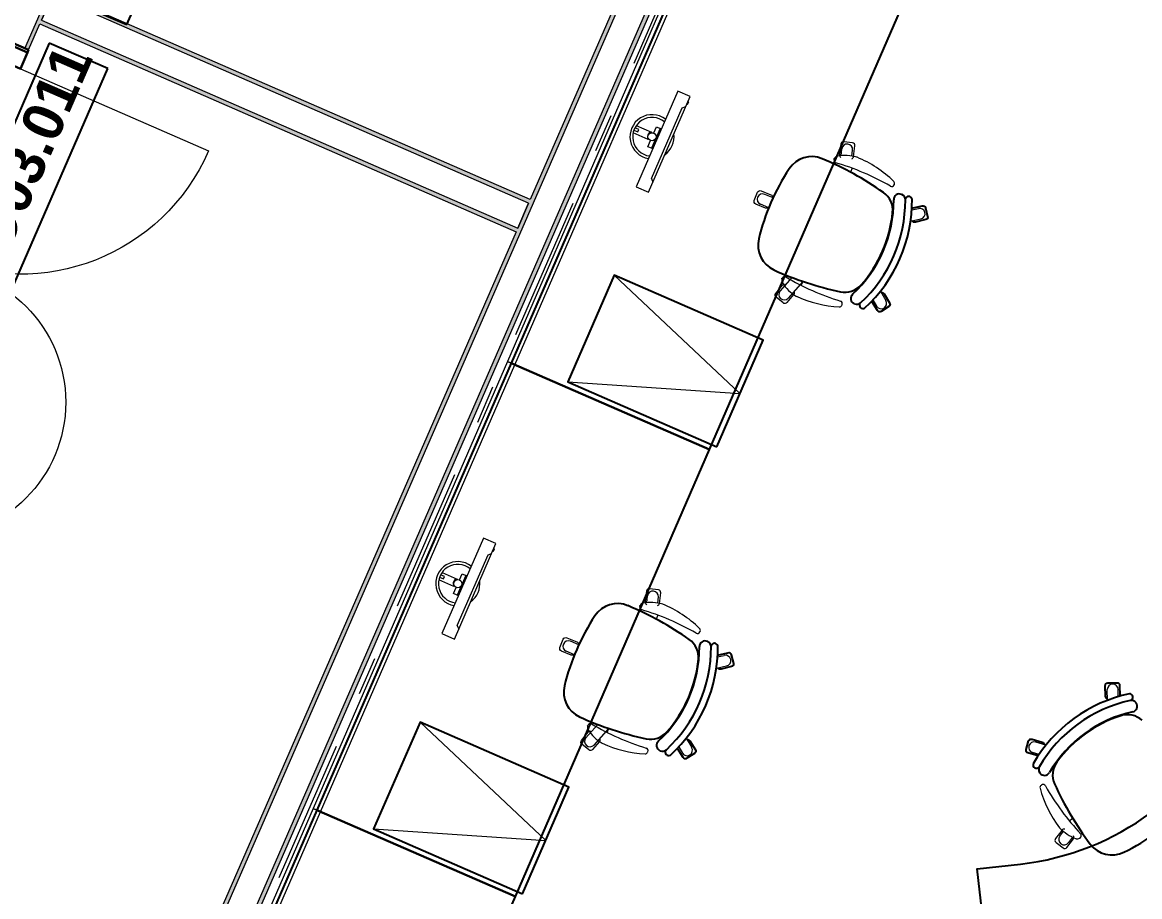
# Model space of a CAD drawing. Header units: millimetres. Extents: x -50172 to 90294, y -80883 to 25069.
# Drawn here: x 19400 to 23530, y -6765 to -3536 of the extents above; entities that cross this region are included whole.
import ezdxf
from ezdxf.enums import TextEntityAlignment as Align

# ---------------------------------------------------------------- set-up
doc = ezdxf.new("R2010")
doc.units = ezdxf.units.MM
doc.header["$MEASUREMENT"] = 0
doc.linetypes.add('Double Dashed', pattern=[1093.611073, 529.166651, -211.666656, 141.111112, -211.666656])
for name, color, linetype in [('A-15-MG_Structural_Grid', 7, 'Continuous'), ('A-25-M_Wall_Int', 7, 'Continuous'), ('ArchiCAD Door Markers', 7, 'Continuous'), ('ArchiCAD Doors', 7, 'Continuous'), ('New_A-15-MG_Structural_Grid_Phase_2', 7, 'Continuous')]:
    doc.layers.add(name, color=color, linetype=linetype)
for name, color, linetype, lineweight, true_color in [('A-15-MG_Structural_Grid_Pen_No__163', 7, 'Continuous', 0, 0x750077), ('A-25-M_Wall_Int_Pen_No__107', 7, 'Continuous', 15, 0xa6a6a6), ('A-35-M_FFE_Loose_SIEMENS P2_Pen_No__251', 7, 'Continuous', 13, 0xe8e8e8), ('ArchiCAD Doors_Pen_No__43', 7, 'Continuous', 30, 0x444444), ('ArchiCAD Doors_Pen_No__63', 7, 'Continuous', 20, 0x606060), ('New_A-15-MG_Structural_Grid_Phase_2_Pen_No__222', 7, 'Continuous', 13, 0x65af33)]:
    doc.layers.add(name, color=color, linetype=linetype, lineweight=lineweight, true_color=true_color)
for name, color, linetype, lineweight in [('A-25-M_Wall_Int_Pen_No__1', 7, 'Continuous', 13), ('A-35-M_FFE_Loose_SIEMENS P2_Pen_No__5', 7, 'Continuous', 25), ('A-35-M_FFE_Loose_SIEMENS P2_Pen_No__9', 7, 'Continuous', 13), ('ArchiCAD Door Markers_Pen_No__1', 7, 'Continuous', 13), ('ArchiCAD Door Markers_Pen_No__5', 7, 'Continuous', 25), ('ArchiCAD Doors_Pen_No__1', 7, 'Continuous', 13)]:
    doc.layers.add(name, color=color, linetype=linetype, lineweight=lineweight)
doc.styles.add('GENERATED_STYLE_1', font='')
doc.styles.add('GENERATED_STYLE_4', font='')
doc.styles.get('GENERATED_STYLE_1').set_extended_font_data('Arial', bold=True)
doc.styles.get('GENERATED_STYLE_4').set_extended_font_data('Swis721 BT')

# ---------------------------------------------------------------- blocks, each defined once
blk = doc.blocks.new('Wall_15_1', base_point=(19536.2, -8182.8))
at = {"layer": 'A-25-M_Wall_Int_Pen_No__107', "linetype": 'Continuous'}
for points in [[(23044.8, -136.6), (19536.2, -8182.8), (19550, -8188.8), (23058.5, -142.6)], [(19655.4, -8234.8), (23163.9, -188.6), (23150.2, -182.6), (19641.6, -8228.8)]]:
    blk.add_hatch(color=256, dxfattribs=at).paths.add_polyline_path(points)
at = {"layer": 'A-25-M_Wall_Int_Pen_No__1', "linetype": 'Continuous'}
for p, q in [((23058.5, -142.6), (19550, -8188.8)), ((19641.6, -8228.8), (23150.2, -182.6))]:
    blk.add_line(p, q, dxfattribs=at)
at = {"layer": 'A-25-M_Wall_Int_Pen_No__1', "linetype": 'Continuous', "flags": 128}
for points in [[(19655.4, -8234.8), (23163.9, -188.6)], [(22304.1, -1835.2), (21277.3, -4190)], [(21271.3, -4203.8), (21231.3, -4295.5)], [(21225.3, -4309.2), (19536.2, -8182.8)]]:
    blk.add_lwpolyline(points, dxfattribs=at)
blk = doc.blocks.new('Wall_33_1', base_point=(19393.6, -3368.7))
at = {"layer": 'A-25-M_Wall_Int_Pen_No__107', "linetype": 'Continuous'}
for points in [[(21277.3, -4190), (19517.3, -3422.6), (19511.3, -3436.4), (21271.3, -4203.8)], [(19465.3, -3541.8), (21225.3, -4309.2), (21231.3, -4295.5), (19471.3, -3528)]]:
    blk.add_hatch(color=256, dxfattribs=at).paths.add_polyline_path(points)
at = {"layer": 'A-25-M_Wall_Int_Pen_No__1', "linetype": 'Continuous'}
for p, q in [((21271.3, -4203.8), (19511.3, -3436.4)), ((19471.3, -3528), (21231.3, -4295.5))]:
    blk.add_line(p, q, dxfattribs=at)
at = {"layer": 'A-25-M_Wall_Int_Pen_No__1', "linetype": 'Continuous', "flags": 128}
for points in [[(21277.3, -4190), (19517.3, -3422.6)], [(19511.3, -3436.4), (19471.3, -3528)], [(19465.3, -3541.8), (21225.3, -4309.2)], [(21231.3, -4295.5), (21271.3, -4203.8)]]:
    blk.add_lwpolyline(points, dxfattribs=at)
blk = doc.blocks.new('Door 19_3')
at = {"layer": 'ArchiCAD Doors_Pen_No__1', "linetype": 'Continuous'}
for p, q in [((-455.3, -15), (-455.3, 0)), ((455.3, -15), (455.3, 0)), ((-455.3, -120), (-455.3, -15)), ((455.3, -120), (455.3, -15)), ((-455.3, -135), (-455.3, -120)), ((455.3, -135), (455.3, -120))]:
    blk.add_line(p, q, dxfattribs=at)
at = {"layer": 'ArchiCAD Doors_Pen_No__43', "linetype": 'Continuous'}
for p, q in [((-445.3, 0), (-455.3, 0)), ((-455.3, 0), (-455.3, -135)), ((-379.3, 0), (-445.3, 0)), ((-445.3, 0), (-445.3, -135)), ((-379.3, -135), (-379.3, 0)), ((445.3, 0), (379.3, 0)), ((379.3, 0), (379.3, -135)), ((445.3, 0), (455.3, 0)), ((445.3, -135), (445.3, 0)), ((455.3, 0), (455.3, -135)), ((-445.3, -135), (-455.3, -135)), ((-445.3, -135), (-379.3, -135)), ((379.3, -135), (445.3, -135)), ((445.3, -135), (455.3, -135))]:
    blk.add_line(p, q, dxfattribs=at)
at = {"layer": 'ArchiCAD Doors_Pen_No__63', "linetype": 'Continuous'}
blk.add_line((379.3, 0), (379.3, 758.5), dxfattribs=at)
blk.add_arc((379.3, 0), 758.5, 90, 180, dxfattribs=at)
blk = doc.blocks.new('Door Stamp 17_11')
at = {"layer": 'ArchiCAD Door Markers_Pen_No__5', "linetype": 'Continuous'}
for p, q in [((509, -195), (-509, -195)), ((-509, -195), (-509, -430.7)), ((509, -430.7), (509, -195)), ((-509, -430.7), (509, -430.7)), ((-509, -430.7), (509, -430.7))]:
    blk.add_line(p, q, dxfattribs=at)
at = {"layer": 'ArchiCAD Door Markers_Pen_No__1', "style": 'GENERATED_STYLE_1'}
blk.add_attdef('AC_WIDO_ID', text='', height=150, dxfattribs=at).set_placement((-451.8, -381.8), align=Align.BOTTOM_LEFT)
blk = doc.blocks.new('Door 19_4')
at = {"layer": 'ArchiCAD Doors_Pen_No__1', "linetype": 'Continuous'}
for p, q in [((-483, 0), (-483, -15)), ((483, 0), (483, -15)), ((-483, -15), (-483, -120)), ((483, -15), (483, -120)), ((-483, -120), (-483, -135)), ((483, -120), (483, -135))]:
    blk.add_line(p, q, dxfattribs=at)
at = {"layer": 'ArchiCAD Doors_Pen_No__43', "linetype": 'Continuous'}
for p, q in [((-473, 0), (-483, 0)), ((-483, 0), (-483, -135)), ((-407, 0), (-473, 0)), ((-473, 0), (-473, -135)), ((-407, -135), (-407, 0)), ((473, 0), (407, 0)), ((407, 0), (407, -135)), ((473, 0), (483, 0)), ((473, -135), (473, 0)), ((483, 0), (483, -135)), ((-473, -135), (-483, -135)), ((-473, -135), (-407, -135)), ((407, -135), (473, -135)), ((473, -135), (483, -135))]:
    blk.add_line(p, q, dxfattribs=at)
at = {"layer": 'ArchiCAD Doors_Pen_No__63', "linetype": 'Continuous'}
blk.add_line((407, 0), (407, 814), dxfattribs=at)
blk.add_arc((407, 0), 814, 90, 180, dxfattribs=at)
blk = doc.blocks.new('Door Stamp 17_12')
at = {"layer": 'ArchiCAD Door Markers_Pen_No__5', "linetype": 'Continuous'}
for p, q in [((514.6, -195), (-514.6, -195)), ((-514.6, -195), (-514.6, -430.7)), ((514.6, -430.7), (514.6, -195)), ((-514.6, -430.7), (514.6, -430.7)), ((-514.6, -430.7), (514.6, -430.7))]:
    blk.add_line(p, q, dxfattribs=at)
at = {"layer": 'ArchiCAD Door Markers_Pen_No__1', "style": 'GENERATED_STYLE_1'}
blk.add_attdef('AC_WIDO_ID', text='', height=150, dxfattribs=at).set_placement((-457.5, -381.8), align=Align.BOTTOM_LEFT)
blk = doc.blocks.new('Door 19_5')
at = {"layer": 'ArchiCAD Doors_Pen_No__1', "linetype": 'Continuous'}
for p, q in [((-323, 0), (-323, -15)), ((323, 0), (323, -15)), ((-323, -15), (-323, -120)), ((323, -15), (323, -120)), ((-323, -120), (-323, -135)), ((323, -120), (323, -135))]:
    blk.add_line(p, q, dxfattribs=at)
at = {"layer": 'ArchiCAD Doors_Pen_No__43', "linetype": 'Continuous'}
for p, q in [((-313, 0), (-323, 0)), ((-323, 0), (-323, -135)), ((-247, 0), (-313, 0)), ((-313, 0), (-313, -135)), ((-247, -135), (-247, 0)), ((313, 0), (247, 0)), ((247, 0), (247, -135)), ((313, 0), (323, 0)), ((313, -135), (313, 0)), ((323, 0), (323, -135)), ((-313, -135), (-323, -135)), ((-313, -135), (-247, -135)), ((247, -135), (313, -135)), ((313, -135), (323, -135))]:
    blk.add_line(p, q, dxfattribs=at)
at = {"layer": 'ArchiCAD Doors_Pen_No__63', "linetype": 'Continuous'}
blk.add_line((247, 0), (247, 494), dxfattribs=at)
blk.add_arc((247, 0), 494, 90, 180, dxfattribs=at)
blk = doc.blocks.new('Door Stamp 17_13')
at = {"layer": 'ArchiCAD Door Markers_Pen_No__5', "linetype": 'Continuous'}
for p, q in [((514.6, 366.1), (-514.6, 366.1)), ((-514.6, 366.1), (-514.6, 130.4)), ((514.6, 130.4), (514.6, 366.1)), ((-514.6, 130.4), (514.6, 130.4)), ((-514.6, 130.4), (514.6, 130.4))]:
    blk.add_line(p, q, dxfattribs=at)
at = {"layer": 'ArchiCAD Door Markers_Pen_No__1', "style": 'GENERATED_STYLE_1'}
blk.add_attdef('AC_WIDO_ID', text='', height=150, dxfattribs=at).set_placement((-457.5, 179.2), align=Align.BOTTOM_LEFT)
blk = doc.blocks.new('Wall_70_1', base_point=(18830.8, -4659.3))
at = {"layer": 'A-25-M_Wall_Int_Pen_No__107', "linetype": 'Continuous'}
for points in [[(21000, 315.4), (21013.7, 309.4), (21220.8, 784.2), (21207, 790.2)], [(21213, 803.9), (21207, 790.2), (21220.8, 784.2), (21221, 784.7)], [(21221.3, 783.9), (21221, 784.7), (21220.8, 784.2)], [(21110, 267.4), (21123.7, 261.4), (21284.8, 630.8), (21271, 636.8)], [(21271, 636.8), (21284.8, 630.8), (21276.8, 650)], [(19790.9, -2457.5), (19804.6, -2463.5), (20755.5, -282.8), (20741.8, -276.8)], [(19900.9, -2505.5), (19914.6, -2511.5), (20865.5, -330.8), (20851.8, -324.8)], [(19404.8, -3343), (19299.6, -3584.1), (19313.4, -3590.1), (19418.5, -3349)], [(19409.6, -3632), (19423.4, -3638), (19528.5, -3396.9), (19514.8, -3391)], [(18935.7, -4418.7), (18830.8, -4659.3), (18844.5, -4665.3), (18949.4, -4424.7)], [(18894.8, -4812.7), (18908.6, -4818.7), (19059.4, -4472.7), (19045.7, -4466.7)], [(18844.5, -4665.3), (18830.8, -4659.3), (18838.8, -4678.5)], [(18894.3, -4812.4), (18894.6, -4813.2), (18894.8, -4812.7)], [(18894.8, -4812.7), (18894.6, -4813.2), (18902.6, -4832.4), (18908.6, -4818.7)]]:
    blk.add_hatch(color=256, dxfattribs=at).paths.add_polyline_path(points)
at = {"layer": 'A-25-M_Wall_Int_Pen_No__1', "linetype": 'Continuous'}
for p, q in [((21220.8, 784.2), (21180.8, 692.5)), ((21221.3, 783.9), (21220.8, 784.2)), ((21180.8, 692.5), (21013.7, 309.4)), ((21110, 267.4), (21276.8, 650)), ((21000, 315.4), (21013.7, 309.4)), ((21013.7, 309.4), (21110, 267.4)), ((21110, 267.4), (21123.7, 261.4)), ((20755.5, -282.8), (19804.6, -2463.5)), ((20741.8, -276.8), (20755.5, -282.8)), ((20755.5, -282.8), (20851.8, -324.8)), ((19900.9, -2505.5), (20851.8, -324.8)), ((20851.8, -324.8), (20865.5, -330.8)), ((19790.9, -2457.5), (19804.6, -2463.5)), ((19804.6, -2463.5), (19900.9, -2505.5)), ((19900.9, -2505.5), (19914.6, -2511.5)), ((19404.8, -3343), (19418.5, -3349)), ((19418.5, -3349), (19313.4, -3590.1)), ((19418.5, -3349), (19514.8, -3391)), ((19409.6, -3632), (19514.8, -3391)), ((19514.8, -3391), (19528.5, -3396.9)), ((19299.6, -3584.1), (19313.4, -3590.1)), ((19313.4, -3590.1), (19409.6, -3632)), ((19409.6, -3632), (19423.4, -3638)), ((18949.4, -4424.7), (18838.8, -4678.5)), ((18935.7, -4418.7), (18949.4, -4424.7)), ((18949.4, -4424.7), (19045.7, -4466.7)), ((18934.8, -4721), (19045.7, -4466.7)), ((19045.7, -4466.7), (19059.4, -4472.7)), ((18894.8, -4812.7), (18934.8, -4721)), ((18894.8, -4812.7), (18894.3, -4812.4))]:
    blk.add_line(p, q, dxfattribs=at)
at = {"layer": 'A-25-M_Wall_Int_Pen_No__1', "linetype": 'Continuous', "flags": 128}
for points in [[(21207, 790.2), (21000, 315.4)], [(21213, 803.9), (21207, 790.2)], [(21175.7, 380.6), (21284.8, 630.8)], [(21129.7, 275.1), (21169.7, 366.8)], [(20741.8, -276.8), (19790.9, -2457.5)], [(20810, -458.2), (20865.5, -330.8)], [(20764, -563.6), (20804, -471.9)], [(20596.1, -948.6), (20758, -577.3)], [(20550.1, -1054), (20590.1, -962.3)], [(19914.6, -2511.5), (20544.2, -1067.7)], [(19404.8, -3343), (19299.6, -3584.1)], [(19517.3, -3422.6), (19528.5, -3396.9)], [(19471.3, -3528), (19511.3, -3436.4)], [(19423.4, -3638), (19465.3, -3541.8)], [(18935.7, -4418.7), (18830.8, -4659.3)], [(18908.6, -4818.7), (19059.4, -4472.7)], [(18902.6, -4832.4), (18908.6, -4818.7)]]:
    blk.add_lwpolyline(points, dxfattribs=at)
at = {"layer": 'ArchiCAD Door Markers'}
ref = blk.add_blockref('Door Stamp 17_13', (20870.9, 19.3), dxfattribs=dict(at, rotation=66.44039320499525))
ref.add_attrib('AC_WIDO_ID', 'XD03.009', dxfattribs={"layer": 'ArchiCAD Door Markers_Pen_No__1', "color": 7, "height": 150, "rotation": 66.4404, "style": 'GENERATED_STYLE_1'}).set_placement((20568.5, -299.1), align=Align.BOTTOM_LEFT)
ref = blk.add_blockref('Door Stamp 17_12', (19597.8, -2900.2), dxfattribs=dict(at, rotation=66.44039320499525))
ref.add_attrib('AC_WIDO_ID', 'XD03.010', dxfattribs={"layer": 'ArchiCAD Door Markers_Pen_No__1', "color": 7, "height": 150, "rotation": 66.4404, "style": 'GENERATED_STYLE_1'}).set_placement((19809.8, -3442.8), align=Align.BOTTOM_LEFT)
ref = blk.add_blockref('Door Stamp 17_11', (19117.7, -4001.4), dxfattribs=dict(at, rotation=66.44039320499525))
ref.add_attrib('AC_WIDO_ID', 'XD03.011', dxfattribs={"layer": 'ArchiCAD Door Markers_Pen_No__1', "color": 7, "height": 150, "rotation": 66.4404, "style": 'GENERATED_STYLE_1'}).set_placement((19331.9, -4538.8), align=Align.BOTTOM_LEFT)
at = {"layer": 'ArchiCAD Doors', "color": 251, "linetype": 'Continuous', "lineweight": 20, "true_color": 0x606060, "xscale": -1, "zscale": 1000}
for name, p, rotation in [('Door 19_5', (20870.9, 19.3), 66.44039320499525), ('Door 19_4', (19597.8, -2900.2), 66.44039320499525), ('Door 19_3', (19241.4, -4055.3), 246.4403932049952)]:
    blk.add_blockref(name, p, dxfattribs=dict(at, rotation=rotation))
blk = doc.blocks.new('Standard grid marker')
at = {"layer": 'A-15-MG_Structural_Grid_Pen_No__163', "linetype": 'Double Dashed'}
blk.add_line((1000, 0), (29726, 0), dxfattribs=at)
at = {"layer": 'A-15-MG_Structural_Grid_Pen_No__163', "style": 'GENERATED_STYLE_4'}
for tag, p in [('AC_MarkerText_1_0', (-500, 41.2)), ('AC_MarkerText_1_1', (31226, 41.2))]:
    blk.add_attdef(tag, text='', height=350, rotation=90, dxfattribs=at).set_placement(p, align=Align.MIDDLE_CENTER)
blk = doc.blocks.new('Standard grid marker_35')
at = {"layer": 'New_A-15-MG_Structural_Grid_Phase_2_Pen_No__222', "linetype": 'Continuous'}
blk.add_circle((56184.2, 1169.9), 500, dxfattribs=at)
at = {"layer": 'New_A-15-MG_Structural_Grid_Phase_2_Pen_No__222', "style": 'GENERATED_STYLE_4'}
for tag, p in [('AC_MarkerText_1_0', (-500, 1206.2)), ('AC_MarkerText_1_1', (56184.2, 1206.2))]:
    blk.add_attdef(tag, text='', height=350, rotation=270, dxfattribs=at).set_placement(p, align=Align.MIDDLE_CENTER)

msp = doc.modelspace()

# ---------------------------------------------------------------- linework, layer by layer
at = {"layer": 'A-35-M_FFE_Loose_SIEMENS P2_Pen_No__251', "linetype": 'Continuous'}
for p, q in [((21725.8, -4113), (21839.4, -3851.7)), ((21839.4, -3851.7), (21852.6, -3846.5)), ((21725.8, -4113), (21730.9, -4126.2)), ((21007.8, -5763.6), (21121.5, -5502.3)), ((21121.5, -5502.3), (21134.7, -5497.1)), ((21007.8, -5763.6), (21013, -5776.8))]:
    msp.add_line(p, q, dxfattribs=at)
at = {"layer": 'A-35-M_FFE_Loose_SIEMENS P2_Pen_No__251', "linetype": 'Continuous', "flags": 128}
for points in [[(21715, -4162.9), (21868.5, -3809.8), (21822.7, -3789.9), (21669.1, -4142.9)], [(21858.9, -3838.3), (21862.9, -3829.1), (21860.6, -3828.1), (21856.6, -3837.3)], [(21730, -4003.1), (21761.9, -3929.7), (21757.3, -3927.7), (21725.4, -4001.1)], [(20997.1, -5813.5), (21150.6, -5460.4), (21104.8, -5440.5), (20951.2, -5793.5)], [(21141, -5488.9), (21144.9, -5479.8), (21142.7, -5478.8), (21138.7, -5487.9)], [(21012, -5653.7), (21044, -5580.3), (21039.4, -5578.3), (21007.5, -5651.7)]]:
    msp.add_lwpolyline(points, close=True, dxfattribs=at)
for points in [[(21669.3, -3916.7), (21725.3, -3941.1, 0.565741), (21713.3, -3968.6), (21657.4, -3944.2)], [(20951.4, -5567.4), (21007.4, -5591.7, 0.565741), (20995.4, -5619.2), (20939.5, -5594.9)]]:
    msp.add_lwpolyline(points, format="xyb", dxfattribs=at)
for points in [[(21733.6, -3944.6), (21743.5, -3921.7), (21757.3, -3927.7), (21725.4, -4001.1), (21711.6, -3995.1), (21721.6, -3972.2)], [(21660.1, -3934.5), (21674.7, -3940.9), (21678.7, -3931.7), (21664.1, -3925.3)], [(21015.6, -5595.3), (21025.6, -5572.4), (21039.4, -5578.3), (21007.5, -5651.7), (20993.7, -5645.7), (21003.7, -5622.8)], [(20942.2, -5585.1), (20956.8, -5591.5), (20960.8, -5582.3), (20946.1, -5576)]]:
    msp.add_lwpolyline(points, dxfattribs=at)
at = {"layer": 'A-35-M_FFE_Loose_SIEMENS P2_Pen_No__251', "linetype": 'Continuous'}
for centre in [(21727.6, -3958.4), (21009.7, -5609)]:
    msp.add_circle(centre, 15, dxfattribs=at)
for centre, radius, start, end in [((21727.6, -3958.4), 81.6, 52.31, 260.6783), ((21727.6, -3958.4), 71.6, 50.2786, 262.7098), ((21727.6, -3958.4), 81.6, 305.5463, 7.442), ((21009.7, -5609), 81.6, 52.31, 260.6783), ((21009.7, -5609), 71.6, 50.2786, 262.7098), ((21009.7, -5609), 81.6, 305.5463, 7.442)]:
    msp.add_arc(centre, radius, start, end, dxfattribs=at)
at = {"layer": 'A-35-M_FFE_Loose_SIEMENS P2_Pen_No__5', "linetype": 'Continuous'}
for p, q in [((22401.1, -4039.1), (22400.3, -4041)), ((22651.1, -4172), (22650.1, -4171.5)), ((22208, -4483.2), (22208.8, -4481.2)), ((21683.2, -5689.7), (21682.3, -5691.7)), ((21933.2, -5822.6), (21932.2, -5822.2)), ((21490, -6133.8), (21490.9, -6131.8)), ((23160.3, -6307.3), (23160.9, -6308.2)), ((23308.3, -6548.6), (23310, -6547.4))]:
    msp.add_line(p, q, dxfattribs=at)
at = {"layer": 'A-35-M_FFE_Loose_SIEMENS P2_Pen_No__5', "linetype": 'Continuous', "flags": 128}
for points in [[(21940.4, -5113.8), (22658.3, -3463.2), (21924.7, -3144.1), (21206.8, -4794.7)], [(21966.7, -5103.4), (22138.2, -4709.1), (21588, -4469.8), (21416.5, -4864.1)], [(21222.5, -6764.4), (21940.4, -5113.8), (21206.8, -4794.7), (20488.9, -6445.4)], [(21248.8, -6754.1), (21420.3, -6359.8), (20870.1, -6120.4), (20698.6, -6514.8)], [(20504.6, -8415.1), (21222.5, -6764.4), (20488.9, -6445.4), (19770.9, -8096)]]:
    msp.add_lwpolyline(points, close=True, dxfattribs=at)
for points in [[(22356.4, -4039.6, 0.360038), (22234.4, -4076.8)], [(22687.9, -4222.6), (22726, -4213.2, -0.414214), (22738.1, -4220.5), (22746.1, -4252.5, -0.414214), (22738.8, -4264.6), (22700.7, -4274.1, -0.339096), (22689.5, -4269.3)], [(22574.4, -4534.2, -0.312027), (22584.9, -4538.7), (22605.7, -4572, -0.414214), (22602.5, -4585.8), (22574.5, -4603.3, -0.414214), (22560.7, -4600.1), (22539.9, -4566.8, -0.021405), (22539.5, -4566.1)], [(21638.5, -5690.2, 0.360038), (21516.5, -5727.5)], [(21970, -5873.3), (22008.1, -5863.8, -0.414214), (22020.2, -5871.1), (22028.1, -5903.2, -0.414214), (22020.9, -5915.3), (21982.7, -5924.8, -0.339096), (21971.6, -5919.9)], [(23410.2, -6034, -0.312027), (23403.5, -6024.8), (23402.5, -5985.6, -0.414214), (23412.2, -5975.3), (23445.2, -5974.5, -0.414214), (23455.5, -5984.2), (23456.5, -6023.5, -0.021405), (23456.5, -6024.3)], [(21856.5, -6184.8, -0.312027), (21867, -6189.4), (21887.8, -6222.7, -0.414214), (21884.6, -6236.5), (21856.5, -6253.9, -0.414214), (21842.8, -6250.8), (21822, -6217.4, -0.021405), (21821.6, -6216.7)], [(23154.3, -6244.9), (23116.7, -6233.8, -0.414214), (23110, -6221.3), (23119.4, -6189.7, -0.414214), (23131.8, -6182.9), (23169.5, -6194.1, -0.339096), (23176.6, -6203.9)], [(23347.1, -6570.9, 0.360038), (23471.1, -6600.7)]]:
    msp.add_lwpolyline(points, format="xyb", dxfattribs=at)
msp.add_lwpolyline([(23893, -6049.6), (23957.1, -5902.2), (24690.7, -6221.3), (24212.1, -7321.7), (23019.8, -7457.4), (22929.3, -6662.6), (23089, -6644.4, 0.267949)], format="xyb", close=True, dxfattribs=at)
at = {"layer": 'A-35-M_FFE_Loose_SIEMENS P2_Pen_No__5', "linetype": 'Continuous'}
for centre, radius, start, end in [((21898.4, -5138.6), 1190.7, 54.9005, 67.3762), ((22920.5, -4529), 821.7, 146.6108, 166.3776), ((22537, -4229.9), 80, 354.5612, 54.9005), ((22641.7, -4190.8), 21, 66.4942, 180.2369), ((22147.6, -4192.8), 473.2, 312.7478, 0.2405), ((22146.7, -4192.5), 517.1, 312.8415, 0.1468), ((22147.5, -4192.8), 541.3, 312.5111, 0.4772), ((22641.8, -4191.8), 21.9, 359.5228, 64.9002), ((22676.2, -4191.4), 12.9, 13.4743, 167.4595), ((22147.5, -4192.8), 471.3, 318.4271, 354.5612), ((22219.1, -4359), 100, 166.3776, 245.6121), ((22669.4, -3365.7), 1190.7, 245.6121, 258.0878), ((22440.2, -4452.4), 80, 258.0878, 318.4271), ((22483, -4555.7), 21, 132.7514, 246.4942), ((22484, -4556.2), 21, 246.4942, 312.8023), ((22506.9, -4580.5), 12.9, 145.5288, 299.5141), ((21180.4, -6789.2), 1190.7, 54.9005, 67.3762), ((22202.5, -6179.6), 821.7, 146.6108, 166.3776), ((21819.1, -5880.5), 80, 354.5612, 54.9005), ((21923.8, -5841.4), 21, 66.4942, 180.2369), ((21429.6, -5843.5), 473.2, 312.7478, 0.2405), ((21428.8, -5843.1), 517.1, 312.8415, 0.1468), ((21429.6, -5843.5), 541.3, 312.5111, 0.4772), ((21923.9, -5842.4), 21.9, 359.5228, 64.9002), ((21958.3, -5842), 12.9, 13.4743, 167.4595), ((21429.6, -5843.5), 471.3, 318.4271, 354.5612), ((21501.2, -6009.7), 100, 166.3776, 245.6121), ((23604.9, -6544.9), 541.3, 102.017, 149.9831), ((23491.8, -6028.4), 12.9, 295.0347, 89.0199), ((23605.4, -6545.6), 517.1, 102.3474, 149.6527), ((23499.3, -6061), 21, 36, 102.3082), ((23499.9, -6061.9), 21, 282.2573, 36), ((21951.5, -5016.3), 1190.7, 245.6121, 258.0878), ((23604.8, -6544.8), 473.2, 102.2537, 149.7464), ((23604.9, -6544.9), 471.3, 107.9329, 144.0671), ((23484.4, -6172.6), 80, 47.5936, 107.9329), ((21722.3, -6103.1), 80, 258.0878, 318.4271), ((21765.1, -6206.4), 21, 132.7514, 246.4942), ((21766.1, -6206.8), 21, 246.4942, 312.8023), ((21789, -6231.1), 12.9, 145.5288, 299.5141), ((23148.6, -6277.8), 12.9, 162.9801, 316.9654), ((23288.1, -6315.3), 80, 144.0671, 204.4064), ((23178.4, -6294.9), 21.9, 149.0286, 214.406), ((23177.9, -6295.8), 21, 216, 329.7427), ((24299.5, -5856.3), 1190.7, 204.4064, 216.8821), ((23109.4, -5862.9), 821.7, 296.1166, 315.8834)]:
    msp.add_arc(centre, radius, start, end, dxfattribs=at)
at = {"layer": 'A-35-M_FFE_Loose_SIEMENS P2_Pen_No__9', "linetype": 'Continuous'}
for p, q in [((22426.3, -4028.5), (22428.9, -4003.4)), ((22466.4, -4030.1), (22468.7, -4007.5)), ((22405.4, -4054.2), (22402.9, -4060.1)), ((22467.4, -4074.7), (22461.1, -4089.3)), ((22622.4, -4136.3), (22623.2, -4134.5)), ((22158.7, -4221), (22128.3, -4207.9)), ((22174.6, -4184.3), (22144, -4171.2)), ((22687.6, -4228.7), (22712.3, -4223.1)), ((22683.1, -4270.7), (22721.2, -4262.1)), ((22052.5, -4906.3), (21588, -4469.8)), ((22244.5, -4477.9), (22200.8, -4527.8)), ((22222, -4476), (22224.5, -4470.1)), ((22284.9, -4492.5), (22230.9, -4554.1)), ((22279.2, -4507.3), (22285.6, -4492.8)), ((22571.5, -4529.2), (22591.9, -4563.5)), ((22429.9, -4578.8), (22429.2, -4580.5)), ((22544, -4561.3), (22557.5, -4584)), ((21416.5, -4864.1), (22052.5, -4906.3)), ((21708.4, -5679.1), (21711, -5654.1)), ((21748.5, -5680.7), (21750.8, -5658.1)), ((21687.5, -5704.8), (21685, -5710.7)), ((21749.5, -5725.4), (21743.1, -5739.9)), ((21456.7, -5834.9), (21426.1, -5821.8)), ((21904.5, -5786.9), (21905.2, -5785.2)), ((21440.8, -5871.6), (21410.4, -5858.6)), ((21969.6, -5879.3), (21994.4, -5873.7)), ((21965.2, -5921.4), (22003.2, -5912.7)), ((23410.2, -6039.8), (23410, -6000)), ((23450.2, -6026.2), (23450, -5999.8)), ((21334.5, -6556.9), (20870.1, -6120.4)), ((21526.6, -6128.6), (21482.9, -6178.4)), ((21504.1, -6126.7), (21506.6, -6120.7)), ((21567, -6143.2), (21513, -6204.8)), ((21561.3, -6158), (21567.6, -6143.4)), ((21853.6, -6179.9), (21874, -6214.1)), ((21712, -6229.4), (21711.3, -6231.1)), ((21826.1, -6211.9), (21839.6, -6234.6)), ((23157.7, -6239.9), (23133.5, -6232.2)), ((23182.9, -6205.9), (23145.7, -6194.1)), ((23166.9, -6352.6), (23165.4, -6353.7)), ((23269.3, -6484.3), (23282.1, -6474.9)), ((20698.6, -6514.8), (21334.5, -6556.9)), ((23247.5, -6523.3), (23234, -6541.6)), ((23281.2, -6544.9), (23266.3, -6565.2)), ((23312.2, -6533.4), (23317.5, -6529.6))]:
    msp.add_line(p, q, dxfattribs=at)
at = {"layer": 'A-35-M_FFE_Loose_SIEMENS P2_Pen_No__9', "linetype": 'Continuous', "flags": 128}
for points in [[(21910.8, -3138), (21192.8, -4788.7), (21220.7, -4800.8), (21938.6, -3150.2)], [(21192.8, -4788.7), (20474.9, -6439.3), (20502.8, -6451.4), (21220.7, -4800.8)], [(20474.9, -6439.3), (19757, -8089.9), (19784.9, -8102.1), (20502.8, -6451.4)]]:
    msp.add_lwpolyline(points, close=True, dxfattribs=at)
for points in [[(22465.4, -4039.5, 0.292825), (22472.4, -4031.2), (22477.4, -3992.2, 0.414214), (22468.8, -3981), (22436, -3976.8, 0.414214), (22424.8, -3985.4), (22419.8, -4024.4, 0.333583), (22425.7, -4034.8)], [(22157, -4220.3, -0.272712), (22147, -4221.8), (22110.6, -4207, -0.414214), (22105.1, -4194), (22117.5, -4163.4, -0.414214), (22130.5, -4157.9), (22166.9, -4172.6, -0.353143), (22173, -4183.6)], [(22687.9, -4222.6), (22726, -4213.2, -0.414214), (22738.1, -4220.5), (22746.1, -4252.5, -0.414214), (22738.8, -4264.6), (22700.7, -4274.1, -0.339096), (22689.5, -4269.3)], [(22252.1, -4530, -0.292825), (22250.8, -4540.7), (22225.7, -4570.9, -0.414214), (22211.7, -4572.3), (22186.2, -4551.2, -0.414214), (22184.9, -4537.1), (22209.9, -4506.9, -0.333583), (22221.6, -4504.1)], [(22574.4, -4534.2, -0.312027), (22584.9, -4538.7), (22605.7, -4572, -0.414214), (22602.5, -4585.8), (22574.5, -4603.3, -0.414214), (22560.7, -4600.1), (22539.9, -4566.8, -0.021405), (22539.5, -4566.1)], [(21747.5, -5690.1, 0.292825), (21754.5, -5681.8), (21759.5, -5642.9, 0.414214), (21750.9, -5631.7), (21718.1, -5627.4, 0.414214), (21706.9, -5636), (21701.9, -5675, 0.333583), (21707.8, -5685.4)], [(21439.1, -5870.9, -0.272712), (21429.1, -5872.4), (21392.7, -5857.7, -0.414214), (21387.2, -5844.7), (21399.5, -5814, -0.414214), (21412.6, -5808.5), (21449, -5823.3, -0.353143), (21455.1, -5834.2)], [(21970, -5873.3), (22008.1, -5863.8, -0.414214), (22020.2, -5871.1), (22028.1, -5903.2, -0.414214), (22020.9, -5915.3), (21982.7, -5924.8, -0.339096), (21971.6, -5919.9)], [(23410.2, -6034, -0.312027), (23403.5, -6024.8), (23402.5, -5985.6, -0.414214), (23412.2, -5975.3), (23445.2, -5974.5, -0.414214), (23455.5, -5984.2), (23456.5, -6023.5, -0.021405), (23456.5, -6024.3)], [(21534.2, -6180.6, -0.292825), (21532.9, -6191.3), (21507.8, -6221.6, -0.414214), (21493.7, -6222.9), (21468.3, -6201.8, -0.414214), (21467, -6187.7), (21492, -6157.5, -0.333583), (21503.7, -6154.7)], [(21856.5, -6184.8, -0.312027), (21867, -6189.4), (21887.8, -6222.7, -0.414214), (21884.6, -6236.5), (21856.5, -6253.9, -0.414214), (21842.8, -6250.8), (21822, -6217.4, -0.021405), (21821.6, -6216.7)], [(23154.3, -6244.9), (23116.7, -6233.8, -0.414214), (23110, -6221.3), (23119.4, -6189.7, -0.414214), (23131.8, -6182.9), (23169.5, -6194.1, -0.339096), (23176.6, -6203.9)], [(23253.1, -6515.7, 0.292825), (23242.9, -6519.3), (23218.8, -6550.3, 0.414214), (23220.5, -6564.3), (23246.6, -6584.6, 0.414214), (23260.6, -6582.8), (23284.7, -6551.8, 0.333583), (23285, -6539.8)]]:
    msp.add_lwpolyline(points, format="xyb", dxfattribs=at)
at = {"layer": 'A-35-M_FFE_Loose_SIEMENS P2_Pen_No__9', "linetype": 'Continuous'}
for centre, radius, start, end in [((22448.8, -4005.5), 20, 84.206, 174.206), ((22448.8, -4005.5), 20, 354.206, 84.206), ((22409.4, -4045), 10, 156.4942, 246.4942), ((22416.1, -4046.6), 16.8, 102.867, 153.2957), ((22439.7, -4195), 167, 74.2748, 99.4327), ((22323.9, -4428.4), 425.8, 45.7515, 67.7652), ((22144.6, -4944.5), 927.7, 60.0127, 73.6679), ((22614, -4130.6), 10, 336.4942, 45.7515), ((22136.2, -4189.6), 20, 66.7823, 156.7823), ((22613.2, -4132.3), 10, 240.0127, 336.4942), ((22136.2, -4189.6), 20, 156.7823, 246.7823), ((22146.7, -4192.5), 517.1, 312.8415, 0.1468), ((22716.7, -4242.6), 20, 12.7823, 102.7823), ((22716.7, -4242.6), 20, 282.7823, 12.7823), ((22221.7, -4489.1), 15, 156.4942, 213.3197), ((22218.1, -4485.6), 10.3, 68.1753, 154.813), ((22334.9, -4419.1), 148.1, 211.9125, 240.3565), ((22694.7, -3679.5), 926.3, 239.31, 252.986), ((22215.9, -4540.9), 20, 138.7823, 228.7823), ((22215.9, -4540.9), 20, 228.7823, 318.7823), ((22440.5, -4159.5), 427.5, 245.2672, 267.1927), ((22420, -4576.5), 10, 267.2368, 336.4942), ((22420.8, -4574.8), 10, 336.4942, 72.9756), ((22574.7, -4573.7), 20, 300.7823, 30.7823), ((22574.7, -4573.7), 20, 210.7823, 300.7823), ((21730.9, -5656.1), 20, 84.206, 174.206), ((21730.9, -5656.1), 20, 354.206, 84.206), ((21691.5, -5695.7), 10, 156.4942, 246.4942), ((21698.2, -5697.2), 16.8, 102.867, 153.2957), ((21721.8, -5845.7), 167, 74.2748, 99.4327), ((21606, -6079), 425.8, 45.7515, 67.7652), ((21426.6, -6595.1), 927.7, 60.0127, 73.6679), ((21896.1, -5781.2), 10, 336.4942, 45.7515), ((21418.2, -5840.2), 20, 66.7823, 156.7823), ((21895.3, -5782.9), 10, 240.0127, 336.4942), ((21418.2, -5840.2), 20, 156.7823, 246.7823), ((21428.8, -5843.1), 517.1, 312.8415, 0.1468), ((21998.8, -5893.2), 20, 12.7823, 102.7823), ((21998.8, -5893.2), 20, 282.7823, 12.7823), ((23430, -5999.9), 20, 90.2881, 180.2881), ((23430, -5999.9), 20, 0.2881, 90.2881), ((23605.4, -6545.6), 517.1, 102.3474, 149.6527), ((21503.8, -6139.8), 15, 156.4942, 213.3197), ((21500.2, -6136.2), 10.3, 68.1753, 154.813), ((21617, -6069.7), 148.1, 211.9125, 240.3565), ((21976.8, -5330.1), 926.3, 239.31, 252.986), ((21498, -6191.6), 20, 138.7823, 228.7823), ((23139.6, -6213.1), 20, 72.2881, 162.2881), ((21498, -6191.6), 20, 228.7823, 318.7823), ((21722.6, -5810.2), 427.5, 245.2672, 267.1927), ((21702.1, -6227.1), 10, 267.2368, 336.4942), ((21702.9, -6225.4), 10, 336.4942, 72.9756), ((21856.8, -6224.3), 20, 210.7823, 300.7823), ((21856.8, -6224.3), 20, 300.7823, 30.7823), ((23139.6, -6213.1), 20, 162.2881, 252.2881), ((23171.3, -6361.8), 10, 126, 195.2574), ((23172.8, -6360.7), 10, 29.5186, 126), ((23988.8, -5898.7), 927.7, 209.5186, 223.1737), ((23572.4, -6252.4), 425.8, 195.2574, 217.2711), ((23354.2, -6394.6), 167, 223.7807, 248.9386), ((23250.2, -6553.4), 20, 143.7119, 233.7119), ((23250.2, -6553.4), 20, 233.7119, 323.7119), ((23299.2, -6534.6), 16.8, 252.3729, 302.8016), ((23304.2, -6539.3), 10, 306, 36)]:
    msp.add_arc(centre, radius, start, end, dxfattribs=at)

# ---------------------------------------------------------------- block references
at = {"layer": 'A-15-MG_Structural_Grid', "color": 8, "linetype": 'Continuous', "lineweight": 15, "zscale": 1000, "rotation": 246.440411583993}
msp.add_blockref('Standard grid marker', (30139.5, 15758.5), dxfattribs=at)
at = {"layer": 'A-25-M_Wall_Int', "color": 250, "lineweight": 50, "true_color": 0x2a2a2a}
for name, p in [('Wall_70_1', (18830.8, -4659.3)), ('Wall_15_1', (19536.2, -8182.8)), ('Wall_33_1', (19393.6, -3368.7))]:
    msp.add_blockref(name, p, dxfattribs=at)
at = {"layer": 'New_A-15-MG_Structural_Grid_Phase_2', "color": 8, "linetype": 'Continuous', "lineweight": 15, "zscale": 1000, "rotation": 66.44041158399293}
msp.add_blockref('Standard grid marker_35', (-2323.9, -56907.5), dxfattribs=at)

doc.saveas('drawing.dxf')
